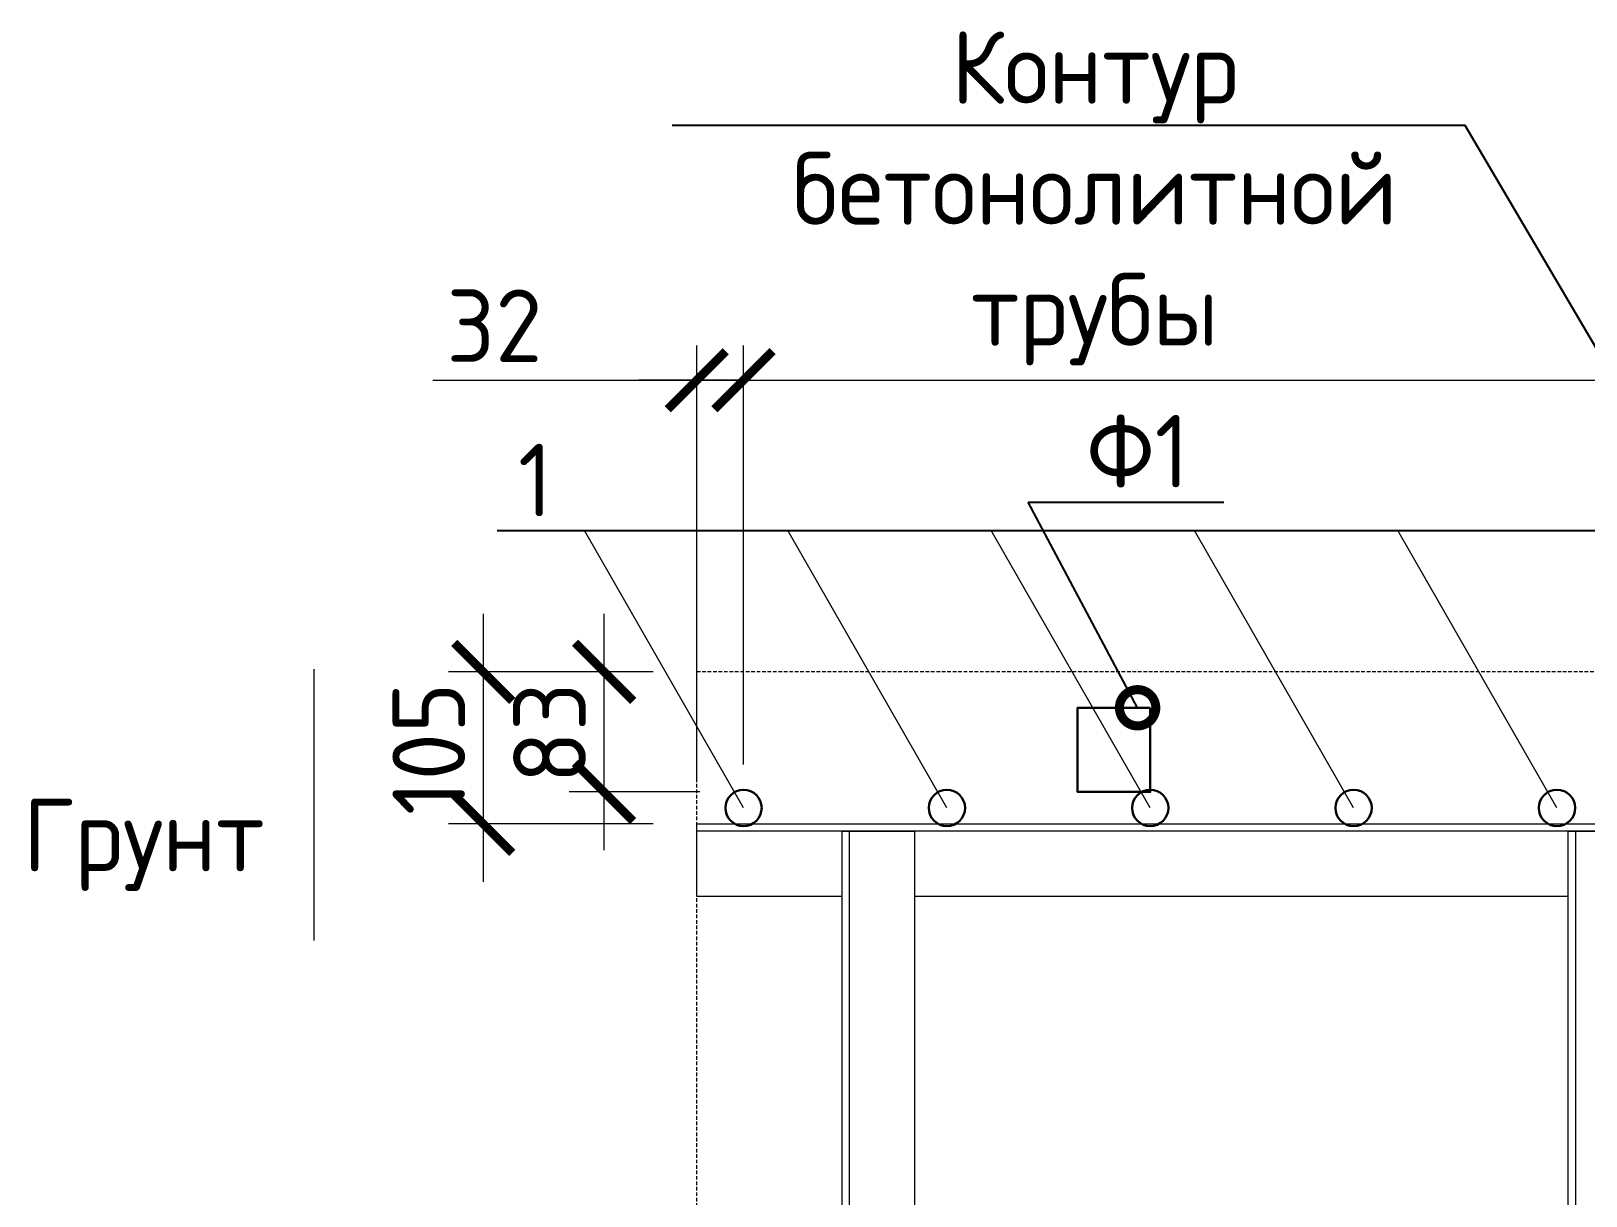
# Model space of a CAD drawing. Header units: millimetres. Extents: x -65574 to 111613, y -106550 to -50518.
# Drawn here: x 18353 to 19423, y -65555 to -64753 of the extents above; entities that cross this region are included whole.
import ezdxf
from ezdxf import colors
from ezdxf.entities.mleader import LeaderData, LeaderLine
from ezdxf.math import Vec2, Vec3

# ---------------------------------------------------------------- set-up
doc = ezdxf.new("R2010")
doc.units = ezdxf.units.MM
doc.linetypes.add('невидимая', pattern=[0.375, 0.25, -0.125])
doc.layers.get('Defpoints').update_dxf_attribs({"color": 6})
doc.styles.add('GOST-2.304_Type-B', font='GOST Common.ttf')
doc.dimstyles.new('УРСТ', dxfattribs={"dimtxt": 2.5, "dimasz": 2, "dimexe": 1.2, "dimexo": 1.5, "dimtad": 1, "dimdec": 0, "dimrnd": 1, "dimtxsty": 'GOST-2.304_Type-B', "dimblk": 'ARCHTICK', "dimcen": 2, "dimdle": 2, "dimazin": 3, "dimtfac": 1, "dimtdec": 0, "dimtmove": 1, "dimatfit": 0, "dimldrblk": 'NONE', "dimlwd": 15, "dimlwe": 15})

# ---------------------------------------------------------------- blocks, each defined once
blk = doc.blocks.new('_ArchTick')
at = {"color": 0, "linetype": 'ByBlock', "const_width": 0.15}
blk.add_lwpolyline([(-0.5, -0.5), (0.5, 0.5)], dxfattribs=at)
blk = doc.blocks.new('*D322')
at = {"color": 0, "lineweight": 15, "ltscale": 100, "transparency": 16777216}
for p, q in [((18843.3, -65257.6), (18843.3, -64969)), ((20663.3, -65257.6), (20663.3, -64969)), ((18803.3, -64993), (20703.3, -64993))]:
    blk.add_line(p, q, dxfattribs=at)
at = {"layer": 'Defpoints', "color": 0, "lineweight": -2, "ltscale": 100, "transparency": 16777216}
for p in [(20663.3, -64993), (18843.3, -65287.6), (20663.3, -65287.6)]:
    blk.add_point(p, dxfattribs=at)
at = {"color": 0, "lineweight": 15, "ltscale": 100, "transparency": 16777216, "xscale": 40, "yscale": 40, "zscale": 40, "rotation": 180}
blk.add_blockref('_ArchTick', (18843.3, -64993), dxfattribs=at)
at = {"color": 0, "lineweight": 15, "ltscale": 100, "transparency": 16777216, "xscale": 40, "yscale": 40, "zscale": 40}
blk.add_blockref('_ArchTick', (20663.3, -64993), dxfattribs=at)
at = {"color": 0, "lineweight": 15, "ltscale": 100, "transparency": 16777216, "insert": (19753.3, -64955.5), "char_height": 50, "attachment_point": 5, "style": 'GOST-2.304_Type-B'}
blk.add_mtext('\\A1;13х140=1820', dxfattribs=at)
blk = doc.blocks.new('_None')
blk = doc.blocks.new('*D323')
at = {"color": 0, "lineweight": 15, "ltscale": 100, "transparency": 16777216}
for p, q in [((18811.1, -65268.6), (18811.1, -64969)), ((18843.3, -65257.6), (18843.3, -64969)), ((18629.3, -64993), (18811.1, -64993)), ((18811.1, -64993), (18771.1, -64993)), ((18843.3, -64993), (18811.1, -64993)), ((18843.3, -64993), (18811.1, -64993)), ((18843.3, -64993), (18883.3, -64993))]:
    blk.add_line(p, q, dxfattribs=at)
at = {"layer": 'Defpoints', "color": 0, "lineweight": -2, "ltscale": 100, "transparency": 16777216}
for p in [(18811.1, -64993), (18843.3, -65287.6), (18811.1, -65298.6)]:
    blk.add_point(p, dxfattribs=at)
at = {"color": 0, "lineweight": 15, "ltscale": 100, "transparency": 16777216, "xscale": 40, "yscale": 40, "zscale": 40}
blk.add_blockref('_ArchTick', (18811.1, -64993), dxfattribs=at)
at = {"color": 0, "lineweight": 15, "ltscale": 100, "transparency": 16777216, "xscale": 40, "yscale": 40, "zscale": 40, "rotation": 180}
blk.add_blockref('_ArchTick', (18843.3, -64993), dxfattribs=at)
at = {"color": 0, "lineweight": 15, "ltscale": 100, "transparency": 16777216, "insert": (18671.8, -64955.5), "char_height": 50, "attachment_point": 5, "style": 'GOST-2.304_Type-B'}
blk.add_mtext('\\A1;32', dxfattribs=at)
blk = doc.blocks.new('*U244')
at = {"linetype": 'ByBlock', "lineweight": 15, "ltscale": 100}
blk.add_lwpolyline([(54.3, -95.6), (-55.2, 95.6)], dxfattribs=at)
blk = doc.blocks.new('*U245')
at = {"color": 0, "linetype": 'ByBlock', "lineweight": -2, "transparency": 16777216}
for p in [(0, 0), (140, 0), (280, 0), (420, 0), (560, 0)]:
    blk.add_blockref('*U244', p, dxfattribs=at)
blk = doc.blocks.new('_DotSmall')
at = {"color": 0, "linetype": 'ByBlock', "const_width": 0.5}
blk.add_lwpolyline([(-0.0625, 0, 1), (0.0625, 0, 1)], format="xyb", close=True, dxfattribs=at)
blk = doc.blocks.new('*U289')
at = {"lineweight": 30}
blk.add_circle((0, 0), 12.5, dxfattribs=at)
blk = doc.blocks.new('*U290')
at = {"color": 0, "linetype": 'ByBlock', "lineweight": -2, "transparency": 16777216}
for p in [(0, 0), (140, 0), (280, 0), (420, 0), (560, 0)]:
    blk.add_blockref('*U289', p, dxfattribs=at)
blk = doc.blocks.new('*D431')
at = {"color": 0, "lineweight": 15, "ltscale": 100, "transparency": 16777216}
for p, q in [((18747.3, -65316.6), (18747.3, -65153.9)), ((18781.1, -65193.9), (18723.3, -65193.9)), ((18813.3, -65276.6), (18723.3, -65276.6))]:
    blk.add_line(p, q, dxfattribs=at)
at = {"layer": 'Defpoints', "color": 0, "lineweight": -2, "ltscale": 100, "transparency": 16777216}
for p in [(18747.3, -65193.9), (18811.1, -65193.9), (18843.3, -65276.6)]:
    blk.add_point(p, dxfattribs=at)
at = {"color": 0, "lineweight": 15, "ltscale": 100, "transparency": 16777216, "xscale": 40, "yscale": 40, "zscale": 40}
for p, rotation in [((18747.3, -65193.9), 90), ((18747.3, -65276.6), 270)]:
    blk.add_blockref('_ArchTick', p, dxfattribs=dict(at, rotation=rotation))
at = {"color": 0, "lineweight": 15, "ltscale": 100, "transparency": 16777216, "insert": (18709.8, -65235.9), "char_height": 50, "attachment_point": 5, "rotation": 90, "style": 'GOST-2.304_Type-B'}
blk.add_mtext('\\A1;83', dxfattribs=at)
blk = doc.blocks.new('*D432')
at = {"color": 0, "lineweight": 15, "ltscale": 100, "transparency": 16777216}
for p, q in [((18664.1, -65153.9), (18664.1, -65338.6)), ((18781.1, -65193.9), (18640.1, -65193.9)), ((18781.1, -65298.6), (18640.1, -65298.6))]:
    blk.add_line(p, q, dxfattribs=at)
at = {"layer": 'Defpoints', "color": 0, "lineweight": -2, "ltscale": 100, "transparency": 16777216}
for p in [(18811.1, -65193.9), (18664.1, -65298.6), (18811.1, -65298.6)]:
    blk.add_point(p, dxfattribs=at)
at = {"color": 0, "lineweight": 15, "ltscale": 100, "transparency": 16777216, "xscale": 40, "yscale": 40, "zscale": 40}
for p, rotation in [((18664.1, -65193.9), 90), ((18664.1, -65298.6), 270)]:
    blk.add_blockref('_ArchTick', p, dxfattribs=dict(at, rotation=rotation))
at = {"color": 0, "lineweight": 15, "ltscale": 100, "transparency": 16777216, "insert": (18626.6, -65246.9), "char_height": 50, "attachment_point": 5, "rotation": 90, "style": 'GOST-2.304_Type-B'}
blk.add_mtext('\\A1;105', dxfattribs=at)

msp = doc.modelspace()

# ---------------------------------------------------------------- linework, layer by layer
at = {"lineweight": 15, "ltscale": 100}
for p, q in [((20711.1, -65303.6), (18811.1, -65303.6)), ((18916.1, -65303.6), (18916.1, -65883.6)), ((19416.1, -65303.6), (19416.1, -65883.6))]:
    msp.add_line(p, q, dxfattribs=at)
for points in [[(18547.8, -65378.8), (18547.8, -65192)], [(18911.1, -65348.6), (18811.1, -65348.6), (18811.1, -65298.6), (20711.1, -65298.6), (20711.1, -65348.6), (20611.1, -65348.6)], [(19411.1, -65348.6), (18961.1, -65348.6)]]:
    msp.add_lwpolyline(points, dxfattribs=at)
at = {"linetype": 'невидимая', "lineweight": 15, "ltscale": 10}
msp.add_lwpolyline([(18811.1, -65993.6), (18811.1, -65193.6), (20711.1, -65193.6), (20711.1, -65993.6)], close=True, dxfattribs=at)
at = {"lineweight": 30, "ltscale": 100}
msp.add_lwpolyline([(19123.3, -65218.6), (19073.3, -65218.6), (19073.3, -65276.6), (19123.3, -65276.6)], close=True, dxfattribs=at)
at = {"lineweight": 15, "ltscale": 100}
for points in [[(18911.1, -65883.6), (18911.1, -65303.6), (18961.1, -65303.6), (18961.1, -65883.6)], [(19411.1, -65883.6), (19411.1, -65303.6), (19461.1, -65303.6), (19461.1, -65883.6)]]:
    msp.add_lwpolyline(points, close=True, dxfattribs=at)

# ---------------------------------------------------------------- block references
for name, p in [('*U245', (18788.9, -65192)), ('*U290', (18843.3, -65287.6))]:
    msp.add_blockref(name, p)

# ---------------------------------------------------------------- texts
at = {"ltscale": 100, "insert": (18347.2, -65281.2), "char_height": 50, "attachment_point": 1, "style": 'GOST-2.304_Type-B'}
msp.add_mtext_dynamic_manual_height_columns('Грунт', width=386.986, gutter_width=300, heights=[-65], dxfattribs=at)

# ---------------------------------------------------------------- dimensions: what is measured, and where the dimension line sits
at = {"lineweight": 15, "ltscale": 100}
for base, p1, p2, angle, picture, middle in [((18811.1, -64993), (18843.3, -65287.6), (18811.1, -65298.6), 0, '*D323', (18671.8, -64987.5)), ((18664.1, -65298.6), (18811.1, -65193.9), (18811.1, -65298.6), 90, '*D432', (18664.1, -65246.9)), ((18747.3, -65193.9), (18843.3, -65276.6), (18811.1, -65193.9), 90, '*D431', (18747.3, -65235.9))]:
    dim = msp.add_linear_dim(base=base, p1=p1, p2=p2, angle=angle, dimstyle='УРСТ', override={"dimscale": 0, "dimtxsty": 'GOST-2.304_Type-B'}, dxfattribs=at)
    dim.commit()
    dim.dimension.update_dxf_attribs({"geometry": picture, "text_midpoint": middle, "dimtype": 160})
dim = msp.add_linear_dim(base=(20663.3, -64993), p1=(18843.3, -65287.6), p2=(20663.3, -65287.6), angle=0, text='13х140=<>', dimstyle='УРСТ', override={"dimscale": 0, "dimtxsty": 'GOST-2.304_Type-B'}, dxfattribs=at)
dim.commit()
dim.dimension.update_dxf_attribs({"geometry": '*D322', "text_midpoint": (19753.3, -64955.5)})

# ---------------------------------------------------------------- leaders
ml = msp.add_multileader_mtext('Standard', dxfattribs=at)
ml.set_content('Контур \\Pбетонолитной \\Pтрубы', color=256, style='GOST-2.304_Type-B')
ml.set_leader_properties()
ml.set_arrow_properties(name='DOTSMALL')
ml.build(insert=Vec2(0, 0))
ml.multileader.update_dxf_attribs({"text_left_attachment_type": 6, "text_right_attachment_type": 6, "dogleg_length": 1, "arrow_head_size": 50, "scale": 20})
ctx = ml.context
ctx.base_point, ctx.scale, ctx.char_height, ctx.arrow_head_size, ctx.landing_gap_size, ctx.plane_origin = Vec3(18850.2, -64817.5), 20, 50, 50, 20, Vec3(19802.1, -65451.1)
ctx.left_attachment, ctx.right_attachment, ctx.text_align_type = 6, 6, 1
notes = []
notes.append((ctx, [(0, (1, 1, 0), (19340.2, -64817.5), (-1, 0), 20, [(0, [(19719.9, -65463.9)], 0, [])])]))
ctx.mtext.insert, ctx.mtext.alignment, ctx.mtext.flow_direction = Vec3(19085.2, -64752.5), 2, 5
ml = msp.add_multileader_mtext('Standard', dxfattribs=at)
ml.set_content('Ф1', color=256, style='GOST-2.304_Type-B')
ml.set_leader_properties()
ml.set_arrow_properties(name='DOTSMALL')
ml.build(insert=Vec2(0, 0))
ml.multileader.update_dxf_attribs({"text_left_attachment_type": 6, "text_right_attachment_type": 6, "dogleg_length": 1, "arrow_head_size": 50, "scale": 20})
ctx = ml.context
ctx.base_point, ctx.scale, ctx.char_height, ctx.arrow_head_size, ctx.landing_gap_size, ctx.plane_origin = Vec3(19059.3, -65076.9), 20, 50, 50, 20, Vec3(19377.9, -65884.4)
ctx.left_attachment, ctx.right_attachment = 6, 6
notes.append((ctx, [(1, (1, 1, 0), (19039.3, -65076.9), (1, 0), 20, [(0, [(19114.6, -65218.6)], 0, [])])]))
ctx.mtext.insert, ctx.mtext.flow_direction = Vec3(19079.3, -65016.9), 5
at = {"lineweight": 15}
ml = msp.add_multileader_mtext('Standard', dxfattribs=at)
ml.set_content('1', color=256, style='GOST-2.304_Type-B')
ml.set_leader_properties()
ml.set_arrow_properties(name='NONE')
ml.build(insert=Vec2(0, 0))
ml.multileader.update_dxf_attribs({"text_right_attachment_type": 6, "dogleg_length": 2.5, "arrow_head_size": 50, "scale": 20})
ctx = ml.context
ctx.base_point, ctx.scale, ctx.char_height, ctx.arrow_head_size, ctx.plane_origin = Vec3(18694.9, -65061.8), 20, 50, 50, Vec3(18730.8, -65096.8)
ctx.right_attachment, ctx.text_align_type = 6, 2
notes.append((ctx, [(0, (1, 1, 0), (18730.8, -65096.8), (-1, 0), 16.8, [(0, [(20550.8, -65096.8)], 0, [])])]))
ctx.mtext.insert, ctx.mtext.alignment, ctx.mtext.flow_direction = Vec3(18711.9, -65036.8), 3, 5
for ctx, leaders in notes:
    for number, flags, end, landing, length, lines in leaders:
        leader = LeaderData()
        leader.index, (leader.has_last_leader_line, leader.has_dogleg_vector, leader.attachment_direction) = number, flags
        leader.last_leader_point, leader.dogleg_vector, leader.dogleg_length = Vec3(end), Vec3(landing), length
        for number, points, colour, breaks in lines:
            line = LeaderLine()
            line.index, line.vertices, line.color, line.breaks = number, Vec3.list(points), colors.encode_raw_color(colour), breaks
            leader.lines.append(line)
        ctx.leaders.append(leader)

doc.saveas('drawing.dxf')
